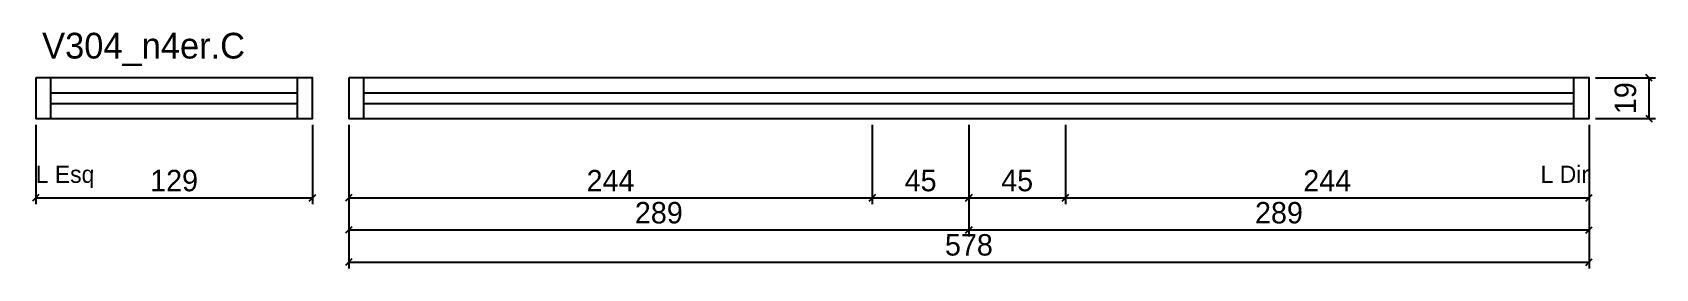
# Model space of a CAD drawing. Extents: x -10500 to 755, y -89 to 21.
# Drawn here: x -2 to 755, y -89 to 21 of the extents above; entities outside this region: 2.
import ezdxf
from ezdxf.enums import TextEntityAlignment as Align

# ---------------------------------------------------------------- set-up
doc = ezdxf.new("R2010")
doc.units = 0
for name, color, linetype in [('5', 5, 'Continuous'), ('COTA', 241, 'Continuous'), ('NOMENCLATURA', 7, 'Continuous'), ('Painéis', 200, 'Continuous'), ('SARR_2.2x7', 40, 'Continuous'), ('SARR_EDITAR', 141, 'Continuous')]:
    doc.layers.add(name, color=color, linetype=linetype)
doc.dimstyles.new('PAINEL', dxfattribs={"dimtxt": 10, "dimasz": 3, "dimexe": 3, "dimexo": 3, "dimgap": 3, "dimtad": 1, "dimblk": 'OBLIQUE', "dimblk1": 'OBLIQUE', "dimcen": 2.5, "dimclrd": 4, "dimclre": 4, "dimclrt": 240, "dimazin": 3, "dimtfac": 1, "dimtmove": 0, "dimatfit": 3})

# ---------------------------------------------------------------- blocks, each defined once
blk = doc.blocks.new('_OBLIQUE')
at = {"color": 0, "linetype": 'BYBLOCK'}
blk.add_line((-0.5, -0.5), (0.5, 0.5), dxfattribs=at)

msp = doc.modelspace()

# ---------------------------------------------------------------- linework, layer by layer
msp.add_line((-9500, 0), (-9490, 0))
at = {"layer": 'Painéis'}
for points in [[(0, 0), (0, -19), (129, -19), (129, 0), (0, 0)], [(145.9, 0), (145.9, -19), (723.9, -19), (723.9, 0), (145.9, 0)]]:
    msp.add_lwpolyline(points, close=True, dxfattribs=at)
at = {"layer": 'SARR_2.2x7'}
for p, q in [((7, -19), (7, 0)), ((122, -19), (122, 0)), ((152.9, -19), (152.9, 0)), ((716.9, -19), (716.9, 0)), ((7, -7), (122, -7)), ((152.9, -7), (716.9, -7)), ((7, -12), (122, -12)), ((152.9, -12), (716.9, -12))]:
    msp.add_line(p, q, dxfattribs=at)
at = {"layer": 'SARR_EDITAR'}
msp.add_line((-10500, 0), (-10490, 0), dxfattribs=at)

# ---------------------------------------------------------------- texts
at = {"layer": '5'}
msp.add_text('L Esq', height=8, dxfattribs=at).set_placement((0, -49))
msp.add_text('L Dir', height=8, dxfattribs=at).set_placement((723.9, -49), align=Align.RIGHT)
at = {"layer": 'NOMENCLATURA'}
msp.add_text('V304_n4er.C', height=12, dxfattribs=at).set_placement((3, 9))

# ---------------------------------------------------------------- dimensions: what is measured, and where the dimension line sits
at = {"layer": 'COTA'}
msp.add_linear_dim(base=(751.9, -19), p1=(723.9, -19), p2=(723.9, 0), angle=90, dimstyle='PAINEL', dxfattribs=at).render()
for base, p1, p2 in [((0, -56), (0, -19), (129, -19)), ((145.9, -56), (145.9, -19), (389.9, -19)), ((145.9, -71), (145.9, -19), (434.9, -19)), ((145.9, -86), (145.9, -19), (723.9, -19)), ((389.9, -56), (389.9, -19), (434.9, -19)), ((434.9, -56), (434.9, -19), (479.9, -19)), ((434.9, -71), (434.9, -19), (723.9, -19)), ((479.9, -56), (479.9, -19), (723.9, -19))]:
    msp.add_linear_dim(base=base, p1=p1, p2=p2, dimstyle='PAINEL', dxfattribs=at).render()

doc.saveas('drawing.dxf')
